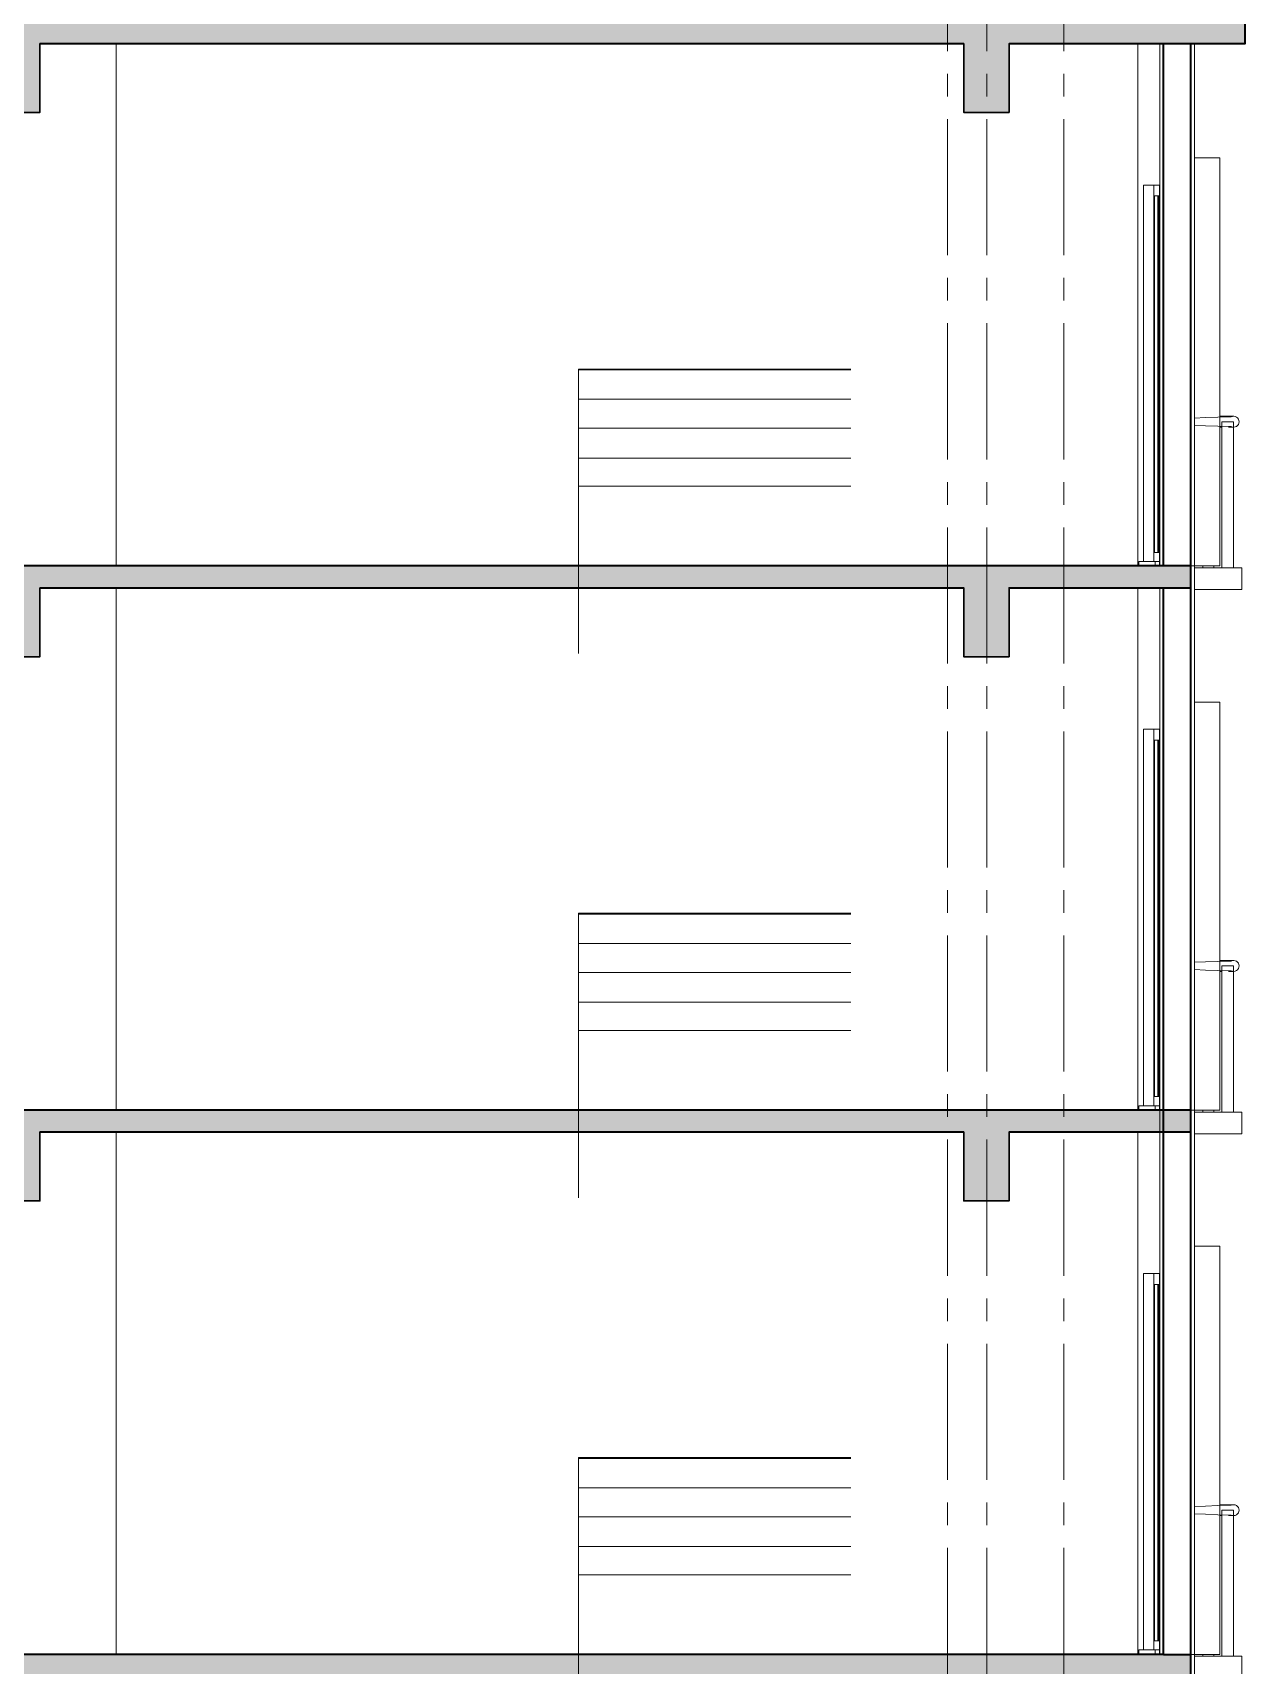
# Model space of a CAD drawing. Header units: millimetres. Extents: x 1373 to 40779, y 1939 to 6439.
# Drawn here: x 21438 to 22106, y 4170 to 5070 of the extents above; entities that cross this region are included whole.
import ezdxf

# ---------------------------------------------------------------- set-up
doc = ezdxf.new("R2010")
doc.units = ezdxf.units.MM
doc.linetypes.add('IMPORT-CENTER2', pattern=[112.5, 75, -12.5, 12.5, -12.5])
for name, color, linetype, lineweight in [('A-DETL', 6, 'Continuous', 30), ('A-DETL-GENF', 92, 'Continuous', 18), ('A-FLOR-FNSH', 192, 'Continuous', 35), ('A-GLAZ', 151, 'Continuous', 18), ('A-WALL', 20, 'Continuous', 9), ('A-WALL-FNSH', 113, 'Continuous', 18), ('HESAPLAMALAR', 2, 'Continuous', 30), ('S-GRID', 252, 'IMPORT-CENTER2', 5), ('YAZI', 2, 'Continuous', 18)]:
    doc.layers.add(name, color=color, linetype=linetype, lineweight=lineweight)
pattern_1 = [(45, (-2026.8924, 6887.495), (-4.490128, 4.490128), []), (45, (-2022.402, 6887.495), (-4.490128, 4.490128), [3.175, -1.5875])]

# ---------------------------------------------------------------- blocks, each defined once
blk = doc.blocks.new('Tpl Variable Casement1 - _FRANSUZ-V3-Schnitt 0')
at = {"layer": 'A-GLAZ'}
for p, q in [((585.11, 625), (571.1, 625)), ((571.1, 625), (571.1, 400)), ((585.11, 400), (585.11, 625)), ((548.8, 610), (548.8, 402.5)), ((549.06, 407.5), (549.06, 604)), ((549.06, 604), (551.26, 604)), ((550.86, 604), (550.86, 407.5)), ((551.27, 603.01), (550.9, 603.01)), ((550.9, 603.01), (551.27, 602.77)), ((550.9, 603.01), (550.9, 409.29)), ((551.26, 604), (551.26, 407.5)), ((551.52, 407.5), (551.52, 604)), ((551.52, 604), (551.81, 604)), ((571.1, 481.55), (571.1, 477.52)), ((592.69, 482.53), (585.11, 482.53)), ((592.69, 479.53), (586.16, 479.53)), ((586.16, 479.53), (586.16, 399)), ((592.69, 399), (592.69, 479.53)), ((585.11, 476.53), (586.16, 476.53)), ((589.93, 476.53), (592.69, 476.53)), ((551.26, 407.5), (549.06, 407.5)), ((550.9, 409.29), (551.26, 409.53)), ((551.26, 409.29), (550.9, 409.29)), ((551.8, 407.5), (551.52, 407.5)), ((540.5, 402.5), (549.41, 402.5)), ((540.5, 400), (540.5, 402.5)), ((549.41, 402.5), (551.91, 402.5)), ((549.41, 402.5), (549.41, 400)), ((551.91, 402.5), (551.91, 400)), ((571.1, 400), (585.11, 400)), ((597.13, 399), (571.1, 399)), ((571.1, 399), (571.1, 387)), ((575.66, 400), (575.66, 399)), ((575.73, 399), (575.73, 400)), ((581.72, 399), (581.72, 400)), ((586.16, 399), (592.69, 399)), ((597.13, 387), (597.13, 399)), ((571.1, 387), (597.13, 387))]:
    blk.add_line(p, q, dxfattribs=at)
at = {"layer": 'A-GLAZ', "flags": 128}
for points in [[(591.35, 482.21), (583.98, 482.03), (577.2, 481.8), (571.1, 481.55)], [(571.1, 477.52), (577.2, 477.26), (583.98, 477.03), (591.35, 476.85)], [(595.69, 479.53), (595.6, 480.29), (595.31, 480.99), (594.86, 481.6), (594.27, 482.08), (593.57, 482.4), (592.82, 482.53), (592.06, 482.47), (591.35, 482.21)], [(591.35, 476.85), (592.06, 476.6), (592.82, 476.53), (593.57, 476.66), (594.27, 476.98), (594.86, 477.46), (595.31, 478.07), (595.6, 478.78), (595.69, 479.53)]]:
    blk.add_lwpolyline(points, dxfattribs=at)
blk = doc.blocks.new('KOEWKOEW')
at = {"layer": 'YAZI', "linetype": 'Continuous', "lineweight": 0}
for p, q in [((28185.88, 4635.87), (28335.91, 4635.87)), ((28185.88, 4635.87), (28185.96, 4479.1)), ((28335.91, 4635.43), (28185.88, 4635.43)), ((28335.91, 4619.25), (28185.88, 4619.25)), ((28335.91, 4603.25), (28185.88, 4603.25)), ((28335.91, 4586.84), (28185.88, 4586.84)), ((28335.91, 4571.25), (28185.86, 4571.25))]:
    blk.add_line(p, q, dxfattribs=at)

msp = doc.modelspace()

# ---------------------------------------------------------------- hatches: boundary and pattern name
at = {"layer": 'A-DETL-GENF'}
h = msp.add_hatch(dxfattribs=at)
h.set_pattern_fill('ANSI33', color=153, style=0)
h.set_pattern_definition(pattern_1)
h.paths.add_polyline_path([(21976.28, 5063.76), (22106.4, 5063.76), (22106.4, 5075.76), (21002.31, 5075.76), (20426.03, 5075.76), (20244.56, 5075.76), (20244.56, 5063.76), (20426.03, 5063.76), (20426.03, 5025.76), (20451.03, 5025.76), (20451.03, 5063.76), (20977.31, 5063.76), (20977.31, 5025.76), (21002.31, 5025.76), (21002.31, 5063.76), (21417.31, 5063.76), (21417.31, 5025.76), (21442.31, 5025.76), (21442.31, 5063.76), (21951.28, 5063.76), (21951.28, 5025.76), (21976.28, 5025.76)])
h = msp.add_hatch(dxfattribs=at)
h.set_pattern_fill('ANSI33', color=153, style=0)
h.set_pattern_definition([(45, (-2026.8924, 7487.495), (-4.490128, 4.490128), []), (45, (-2022.402, 7487.495), (-4.490128, 4.490128), [3.175, -1.5875])])
h.paths.add_polyline_path([(20451.03, 4763.76), (20977.31, 4763.76), (20977.31, 4725.76), (21002.31, 4725.76), (21002.31, 4775.76), (20426.03, 4775.76), (20274.56, 4775.76), (20274.56, 4763.76), (20426.03, 4763.76), (20426.03, 4725.76), (20451.03, 4725.76)])
h.paths.add_polyline_path([(21442.31, 4763.76), (21951.28, 4763.76), (21951.28, 4725.76), (21976.28, 4725.76), (21976.28, 4763.76), (22076.37, 4763.76), (22076.37, 4775.76), (21267.31, 4775.76), (21267.31, 4763.76), (21417.31, 4763.76), (21417.31, 4725.76), (21442.31, 4725.76)])
h = msp.add_hatch(dxfattribs=at)
h.set_pattern_fill('ANSI33', color=153, style=0)
h.set_pattern_definition([(45, (-2026.8924, 7187.495), (-4.490128, 4.490128), []), (45, (-2022.402, 7187.495), (-4.490128, 4.490128), [3.175, -1.5875])])
h.paths.add_polyline_path([(20451.03, 4463.76), (20977.31, 4463.76), (20977.31, 4425.76), (21002.31, 4425.76), (21002.31, 4475.76), (20426.03, 4475.76), (20274.56, 4475.76), (20274.56, 4463.76), (20426.03, 4463.76), (20426.03, 4425.76), (20451.03, 4425.76)])
h.paths.add_polyline_path([(21442.31, 4463.76), (21951.28, 4463.76), (21951.28, 4425.76), (21976.28, 4425.76), (21976.28, 4463.76), (22076.37, 4463.76), (22076.37, 4475.76), (21267.31, 4475.76), (21267.31, 4463.76), (21417.31, 4463.76), (21417.31, 4425.76), (21442.31, 4425.76)])
h = msp.add_hatch(dxfattribs=at)
h.set_pattern_fill('ANSI33', color=153, style=0)
h.set_pattern_definition(pattern_1)
h.paths.add_polyline_path([(20426.03, 4125.76), (20451.03, 4125.76), (20451.03, 4163.76), (20977.31, 4163.76), (20977.31, 4125.76), (21002.31, 4125.76), (21002.31, 4175.76), (20426.03, 4175.76), (20274.56, 4175.76), (20274.56, 4163.76), (20426.03, 4163.76)])
h.paths.add_polyline_path([(21442.31, 4163.76), (21951.28, 4163.76), (21951.28, 4125.76), (21976.28, 4125.76), (21976.28, 4163.76), (22076.37, 4163.76), (22076.37, 4175.76), (21267.31, 4175.76), (21267.31, 4163.76), (21417.31, 4163.76), (21417.31, 4125.76), (21442.31, 4125.76)])

# ---------------------------------------------------------------- linework, layer by layer
at = {"layer": 'A-DETL'}
for points in [[(22106.4, 5075.76), (22106.4, 5063.76), (21976.28, 5063.76), (21976.28, 5025.76), (21951.28, 5025.76), (21951.28, 5063.76), (21442.31, 5063.76)], [(21002.31, 5063.76), (21417.31, 5063.76), (21417.31, 5025.76), (21442.31, 5025.76), (21442.31, 5063.76)], [(21267.31, 4775.76), (21267.31, 4763.76), (21417.31, 4763.76), (21417.31, 4725.76), (21442.31, 4725.76), (21442.31, 4763.76)], [(22076.37, 4775.76), (21267.31, 4775.76)], [(22076.37, 4775.76), (22076.37, 4763.76), (21976.28, 4763.76), (21976.28, 4725.76), (21951.28, 4725.76), (21951.28, 4763.76), (21442.31, 4763.76)], [(21267.31, 4475.76), (21267.31, 4463.76), (21417.31, 4463.76), (21417.31, 4425.76), (21442.31, 4425.76), (21442.31, 4463.76)], [(22076.37, 4475.76), (21267.31, 4475.76)], [(22076.37, 4475.76), (22076.37, 4463.76), (21976.28, 4463.76), (21976.28, 4425.76), (21951.28, 4425.76), (21951.28, 4463.76), (21442.31, 4463.76)], [(22076.37, 4175.76), (21267.31, 4175.76)], [(22076.37, 4175.76), (22076.37, 4163.76), (21976.28, 4163.76), (21976.28, 4125.76), (21951.28, 4125.76), (21951.28, 4163.76), (21442.31, 4163.76)]]:
    msp.add_lwpolyline(points, dxfattribs=at)
at = {"layer": 'A-FLOR-FNSH', "color": 250}
for p, q in [((22106.4, 5063.76), (22106.4, 5075.76)), ((21442.31, 5063.76), (21951.28, 5063.76)), ((21976.28, 5063.76), (22106.4, 5063.76)), ((22076.37, 4775.76), (21267.31, 4775.76)), ((21442.31, 4763.76), (21951.28, 4763.76)), ((21976.28, 4763.76), (22076.37, 4763.76)), ((22076.37, 4475.76), (21267.31, 4475.76)), ((21442.31, 4463.76), (21951.28, 4463.76)), ((21976.28, 4463.76), (22076.37, 4463.76)), ((22061.36, 4175.76), (21267.31, 4175.76))]:
    msp.add_line(p, q, dxfattribs=at)
at = {"layer": 'A-WALL'}
for p, q in [((21484.31, 4775.76), (21484.31, 5063.76)), ((22047.21, 4775.76), (22047.21, 5063.76)), ((22050.38, 4778.26), (22050.38, 4985.76)), ((22050.38, 4985.76), (22059.07, 4985.76)), ((22059.07, 4985.76), (22059.07, 4778.26)), ((21484.31, 4475.76), (21484.31, 4763.76)), ((22047.21, 4475.76), (22047.21, 4763.76)), ((22050.38, 4478.26), (22050.38, 4685.76)), ((22050.38, 4685.76), (22059.07, 4685.76)), ((22059.07, 4685.76), (22059.07, 4478.26)), ((21484.31, 4175.76), (21484.31, 4463.76)), ((22047.21, 4175.76), (22047.21, 4463.76)), ((22050.38, 4178.26), (22050.38, 4385.76)), ((22050.38, 4385.76), (22059.07, 4385.76)), ((22059.07, 4385.76), (22059.07, 4178.26))]:
    msp.add_line(p, q, dxfattribs=at)
at = {"layer": 'A-WALL', "lineweight": 35}
for p, q in [((22061.36, 4775.76), (22061.36, 5063.76)), ((22076.37, 3875.76), (22076.37, 5063.76)), ((22061.36, 4175.76), (22061.36, 4763.76)), ((22061.36, 4175.76), (22076.37, 4175.76))]:
    msp.add_line(p, q, dxfattribs=at)
at = {"layer": 'A-WALL-FNSH', "color": 7, "lineweight": 9}
for p, q in [((22059.36, 5063.76), (22059.36, 4775.76)), ((22078.37, 3875.76), (22078.37, 5063.76)), ((22078.37, 4775.76), (22076.37, 4775.76)), ((22059.36, 4763.76), (22059.36, 4175.76)), ((22078.37, 4475.76), (22076.37, 4475.76)), ((22076.37, 4175.76), (22078.37, 4175.76))]:
    msp.add_line(p, q, dxfattribs=at)
at = {"layer": 'S-GRID', "lineweight": 18}
for p, q in [((21942.27, 2922.05), (21942.27, 5571.72)), ((21964.04, 2922.05), (21964.04, 5571.72)), ((22006.42, 2922.05), (22006.42, 5571.72))]:
    msp.add_line(p, q, dxfattribs=at)

# ---------------------------------------------------------------- block references
at = {"layer": 'A-GLAZ'}
for p in [(21507.27, 4375.76), (21507.27, 4075.76), (21507.27, 3775.76)]:
    msp.add_blockref('Tpl Variable Casement1 - _FRANSUZ-V3-Schnitt 0', p, dxfattribs=at)
at = {"layer": 'HESAPLAMALAR', "linetype": 'ByBlock'}
for p in [(-6446.93, 248.43), (-6446.93, -51.57), (-6446.93, -351.57)]:
    msp.add_blockref('KOEWKOEW', p, dxfattribs=at)

doc.saveas('drawing.dxf')
